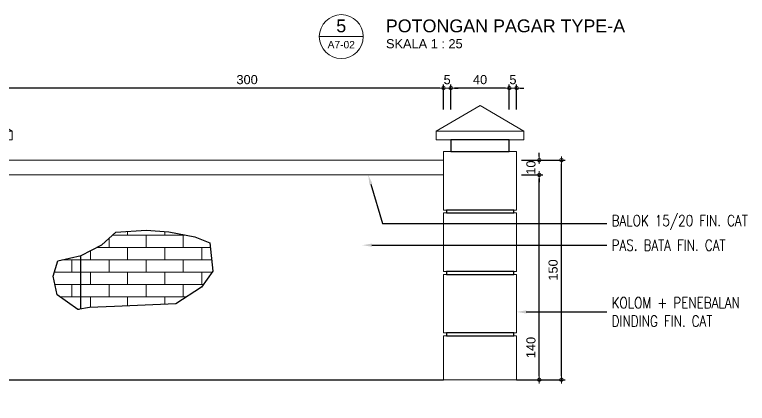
# Model space of a CAD drawing. Header units: millimetres. Extents: x -11 to 1625, y -267 to 180.
# Drawn here: x 878.64 to 898.68, y 86.55 to 97.17 of the extents above; entities that cross this region are included whole.
import ezdxf
from ezdxf import colors
from ezdxf.entities.mleader import LeaderData, LeaderLine
from ezdxf.enums import TextEntityAlignment as Align
from ezdxf.math import Vec2, Vec3

# ---------------------------------------------------------------- set-up
doc = ezdxf.new("R2010")
doc.units = ezdxf.units.MM
for name, color, linetype, lineweight in [('ARS DIN', 31, 'Continuous', 5), ('dinding', 5, 'Continuous', 15), ('not', 7, 'Continuous', 20), ('TEXT KETERANGAN', 7, 'Continuous', 9), ('u', 6, 'Continuous', 20)]:
    doc.layers.add(name, color=color, linetype=linetype, lineweight=lineweight)
doc.styles.add('ATTR', font='romans.shx', dxfattribs={"width": 0.8, "height": 1.735066})
doc.styles.get("Standard").update_dxf_attribs({"font": 'ARIALUNI.TTF'})
doc.dimstyles.new('SK-25', dxfattribs={"dimtxt": 0.25, "dimasz": 0.1, "dimexe": 0.1, "dimexo": 0, "dimgap": 0.1, "dimtad": 1, "dimdec": 0, "dimlfac": 25, "dimzin": 12, "dimdsep": 46, "dimtxsty": 'Standard', "dimblk": 'BULAT', "dimcen": 0.1, "dimclrd": 256, "dimadec": 0, "dimazin": 3, "dimtfac": 1, "dimtdec": 0, "dimtofl": 0, "dimtmove": 0, "dimatfit": 3, "dimldrblk": 'BULAT', "dimfxl": 0, "dimtolj": 1, "dimtzin": 0, "dimarcsym": 0})

# ---------------------------------------------------------------- blocks, each defined once
blk = doc.blocks.new('Ndtpd')
blk.add_line((0.747, 0), (-0.747, 0))
blk.add_circle((0, 0), 0.747)
at = {"flags": 4}
for tag, height, p in [('NO', 0.5, (0, 0.148)), ('NOLBR', 0.3, (0, -0.398))]:
    blk.add_attdef(tag, text='', height=height, dxfattribs=at).set_placement(p, align=Align.CENTER)
for tag, p, height in [('NDTPD', (1.516, 0.148), 0.5), ('SKALA', (1.523, -0.398), 0.3)]:
    blk.add_attdef(tag, p, '', height=height, dxfattribs=at)
blk = doc.blocks.new('TAMPAK PAGAR B1')
blk.add_lwpolyline([(-6, 0), (6, 0)])
at = {"layer": 'dinding'}
blk.add_line((-6, 6), (6, 6), dxfattribs=at)
for points in [[(-5.8, 6.8), (-7, 7.493), (-8.2, 6.8)], [(5.8, 6.8), (7, 7.493), (8.2, 6.8)], [(-6.002, 6.798), (-6, 6.8)], [(6.002, 6.798), (6, 6.8)], [(-6, 6), (6, 6), (6, 5.6), (-6, 5.6), (-6, 6)]]:
    blk.add_lwpolyline(points, dxfattribs=at)
for points in [[(-8.2, 6.8), (-5.8, 6.8), (-5.8, 6.56), (-8.2, 6.56)], [(8.2, 6.8), (5.8, 6.8), (5.8, 6.56), (8.2, 6.56)], [(-8, 6.24), (-6, 6.24), (-6, 4.64), (-8, 4.64)], [(6, 6.24), (8, 6.24), (8, 4.64), (6, 4.64)], [(-8, 4.56), (-6, 4.56), (-6, 2.96), (-8, 2.96)], [(6, 4.56), (8, 4.56), (8, 2.96), (6, 2.96)], [(-8, 2.88), (-6, 2.88), (-6, 1.28), (-8, 1.28)], [(6, 2.88), (8, 2.88), (8, 1.28), (6, 1.28)], [(-6, 1.2), (-8, 1.2), (-8, 0), (-6, 0)], [(8, 1.2), (6, 1.2), (6, 0), (8, 0)]]:
    blk.add_lwpolyline(points, close=True, dxfattribs=at)
at = {"layer": 'dinding', "lineweight": -3}
for points in [[(-6.2, 6.56), (-7.8, 6.56), (-7.8, 6.24), (-6.2, 6.24)], [(7.8, 6.56), (6.2, 6.56), (6.2, 6.24), (7.8, 6.24)], [(-6.08, 4.64), (-7.92, 4.64), (-7.92, 4.56), (-6.08, 4.56)], [(7.92, 4.64), (6.08, 4.64), (6.08, 4.56), (7.92, 4.56)], [(-6.08, 2.96), (-7.92, 2.96), (-7.92, 2.88), (-6.08, 2.88)], [(7.92, 2.96), (6.08, 2.96), (6.08, 2.88), (7.92, 2.88)], [(-6.08, 1.28), (-7.92, 1.28), (-7.92, 1.2), (-6.08, 1.2)], [(7.92, 1.28), (6.08, 1.28), (6.08, 1.2), (7.92, 1.2)]]:
    blk.add_lwpolyline(points, close=True, dxfattribs=at)
blk = doc.blocks.new('BULAT')
for p, q in [((-1, 0), (1, 0)), ((0, -1), (0, 1))]:
    blk.add_line(p, q)
blk.add_circle((0, 0), 0.5)
blk = doc.blocks.new('*D820')
at = {"layer": 'Defpoints', "color": 0}
for p in [(892.505, 93.192), (892.505, 92.792), (892.99, 92.792)]:
    blk.add_point(p, dxfattribs=at)
at = {"layer": 'u', "lineweight": -2}
for p, q in [((892.99, 93.292), (892.99, 93.392)), ((892.99, 92.692), (892.99, 92.592))]:
    blk.add_line(p, q, dxfattribs=at)
at = {"layer": 'u', "color": 0, "lineweight": -2}
for p, q in [((892.505, 93.192), (893.09, 93.192)), ((892.505, 92.792), (893.09, 92.792))]:
    blk.add_line(p, q, dxfattribs=at)
at = {"layer": 'u', "lineweight": -2, "xscale": 0.1, "yscale": 0.1, "zscale": 0.1}
for p, rotation in [((892.99, 93.192), 270), ((892.99, 92.792), 90)]:
    blk.add_blockref('BULAT', p, dxfattribs=dict(at, rotation=rotation))
at = {"layer": 'u', "color": 0, "insert": (892.762, 92.992), "char_height": 0.25, "attachment_point": 5, "rotation": 90}
blk.add_mtext('\\A1;10', dxfattribs=at)
blk = doc.blocks.new('*D818')
at = {"layer": 'Defpoints', "color": 0}
for p in [(892.505, 92.792), (892.99, 92.792), (892.505, 87.192)]:
    blk.add_point(p, dxfattribs=at)
at = {"layer": 'u', "color": 0, "lineweight": -2}
for p, q in [((892.505, 92.792), (893.09, 92.792)), ((892.505, 87.192), (893.09, 87.192))]:
    blk.add_line(p, q, dxfattribs=at)
at = {"layer": 'u', "lineweight": -2}
blk.add_line((892.99, 87.292), (892.99, 92.692), dxfattribs=at)
at = {"layer": 'u', "lineweight": -2, "xscale": 0.1, "yscale": 0.1, "zscale": 0.1}
for p, rotation in [((892.99, 92.792), 90), ((892.99, 87.192), 270)]:
    blk.add_blockref('BULAT', p, dxfattribs=dict(at, rotation=rotation))
at = {"layer": 'u', "color": 0, "insert": (892.762, 88.072), "char_height": 0.25, "attachment_point": 5, "rotation": 90}
blk.add_mtext('\\A1;140', dxfattribs=at)
blk = doc.blocks.new('*D819')
at = {"layer": 'Defpoints', "color": 0}
for p in [(892.505, 93.192), (893.596, 93.192), (892.369, 87.192)]:
    blk.add_point(p, dxfattribs=at)
at = {"layer": 'u', "color": 0, "lineweight": -2}
for p, q in [((892.505, 93.192), (893.696, 93.192)), ((892.369, 87.192), (893.696, 87.192))]:
    blk.add_line(p, q, dxfattribs=at)
at = {"layer": 'u', "lineweight": -2}
blk.add_line((893.596, 87.292), (893.596, 93.092), dxfattribs=at)
at = {"layer": 'u', "lineweight": -2, "xscale": 0.1, "yscale": 0.1, "zscale": 0.1}
for p, rotation in [((893.596, 93.192), 90), ((893.596, 87.192), 270)]:
    blk.add_blockref('BULAT', p, dxfattribs=dict(at, rotation=rotation))
at = {"layer": 'u', "color": 0, "insert": (893.368, 90.192), "char_height": 0.25, "attachment_point": 5, "rotation": 90}
blk.add_mtext('\\A1;150', dxfattribs=at)
blk = doc.blocks.new('*D844')
at = {"layer": 'Defpoints', "color": 0}
for p in [(890.369, 95.168), (890.369, 94.583), (890.569, 94.583)]:
    blk.add_point(p, dxfattribs=at)
at = {"layer": 'u', "color": 0, "lineweight": -2}
for p, q in [((890.369, 94.583), (890.369, 95.268)), ((890.569, 94.583), (890.569, 95.268))]:
    blk.add_line(p, q, dxfattribs=at)
at = {"layer": 'u', "lineweight": -2}
for p, q in [((890.269, 95.168), (890.169, 95.168)), ((890.669, 95.168), (890.769, 95.168))]:
    blk.add_line(p, q, dxfattribs=at)
at = {"layer": 'u', "lineweight": -2, "xscale": 0.1, "yscale": 0.1, "zscale": 0.1}
blk.add_blockref('BULAT', (890.369, 95.168), dxfattribs=at)
at = {"layer": 'u', "lineweight": -2, "xscale": 0.1, "yscale": 0.1, "zscale": 0.1, "rotation": 180}
blk.add_blockref('BULAT', (890.569, 95.168), dxfattribs=at)
at = {"layer": 'u', "color": 0, "insert": (890.469, 95.395), "char_height": 0.25, "attachment_point": 5}
blk.add_mtext('\\A1;5', dxfattribs=at)
blk = doc.blocks.new('*D845')
at = {"layer": 'Defpoints', "color": 0}
for p in [(892.369, 95.168), (892.169, 94.583), (892.369, 94.583)]:
    blk.add_point(p, dxfattribs=at)
at = {"layer": 'u', "color": 0, "lineweight": -2}
for p, q in [((892.169, 94.583), (892.169, 95.268)), ((892.369, 94.583), (892.369, 95.268))]:
    blk.add_line(p, q, dxfattribs=at)
at = {"layer": 'u', "lineweight": -2}
for p, q in [((892.069, 95.168), (891.969, 95.168)), ((892.469, 95.168), (892.569, 95.168))]:
    blk.add_line(p, q, dxfattribs=at)
at = {"layer": 'u', "lineweight": -2, "xscale": 0.1, "yscale": 0.1, "zscale": 0.1}
blk.add_blockref('BULAT', (892.169, 95.168), dxfattribs=at)
at = {"layer": 'u', "lineweight": -2, "xscale": 0.1, "yscale": 0.1, "zscale": 0.1, "rotation": 180}
blk.add_blockref('BULAT', (892.369, 95.168), dxfattribs=at)
at = {"layer": 'u', "color": 0, "insert": (892.269, 95.395), "char_height": 0.25, "attachment_point": 5}
blk.add_mtext('\\A1;5', dxfattribs=at)
blk = doc.blocks.new('*D846')
at = {"layer": 'Defpoints', "color": 0}
for p in [(890.569, 95.168), (890.569, 94.583), (892.169, 94.583)]:
    blk.add_point(p, dxfattribs=at)
at = {"layer": 'u', "color": 0, "lineweight": -2}
for p, q in [((890.569, 94.583), (890.569, 95.268)), ((892.169, 94.583), (892.169, 95.268))]:
    blk.add_line(p, q, dxfattribs=at)
at = {"layer": 'u', "lineweight": -2}
blk.add_line((892.069, 95.168), (890.669, 95.168), dxfattribs=at)
at = {"layer": 'u', "lineweight": -2, "xscale": 0.1, "yscale": 0.1, "zscale": 0.1, "rotation": 180}
blk.add_blockref('BULAT', (890.569, 95.168), dxfattribs=at)
at = {"layer": 'u', "lineweight": -2, "xscale": 0.1, "yscale": 0.1, "zscale": 0.1}
blk.add_blockref('BULAT', (892.169, 95.168), dxfattribs=at)
at = {"layer": 'u', "color": 0, "insert": (891.369, 95.396), "char_height": 0.25, "attachment_point": 5}
blk.add_mtext('\\A1;40', dxfattribs=at)
blk = doc.blocks.new('*D847')
at = {"layer": 'Defpoints', "color": 0}
for p in [(878.369, 95.168), (878.369, 94.583), (890.369, 94.583)]:
    blk.add_point(p, dxfattribs=at)
at = {"layer": 'u', "color": 0, "lineweight": -2}
for p, q in [((878.369, 94.583), (878.369, 95.268)), ((890.369, 94.583), (890.369, 95.268))]:
    blk.add_line(p, q, dxfattribs=at)
at = {"layer": 'u', "lineweight": -2}
blk.add_line((890.269, 95.168), (878.469, 95.168), dxfattribs=at)
at = {"layer": 'u', "lineweight": -2, "xscale": 0.1, "yscale": 0.1, "zscale": 0.1, "rotation": 180}
blk.add_blockref('BULAT', (878.369, 95.168), dxfattribs=at)
at = {"layer": 'u', "lineweight": -2, "xscale": 0.1, "yscale": 0.1, "zscale": 0.1}
blk.add_blockref('BULAT', (890.369, 95.168), dxfattribs=at)
at = {"layer": 'u', "color": 0, "insert": (884.997, 95.396), "char_height": 0.25, "attachment_point": 5}
blk.add_mtext('\\A1;300', dxfattribs=at)

msp = doc.modelspace()

# ---------------------------------------------------------------- hatches: boundary and pattern name
at = {"linetype": 'Continuous', "lineweight": 25}
h = msp.add_hatch(dxfattribs=at)
h.set_pattern_fill('AR-BRSTD', color=4, scale=0.1, style=0)
h.set_pattern_definition([(0, (880.439, 89.1144), (2e-15, 6.774), []), (90, (880.439, 89.114), (-10.16, 6.774), [6.774, -6.774])])
h.paths.add_polyline_path([(879.8166934, 90.4431698), (880.4541612, 90.588652), (881.0213182, 90.882142), (881.4039816, 91.2234103), (882.2376365, 91.2780129), (882.8526285, 91.2370605), (883.5632842, 91.1005541), (883.9801128, 90.9367454), (884.0621108, 90.1586547), (883.747782, 89.7218323), (883.050792, 89.2645329), (881.3698143, 89.1962792), (880.6864898, 89.1621528), (880.3653271, 89.1143753), (879.7981681, 89.5170713), (879.6956705, 90.0221474)])
at = {"layer": 'ARS DIN'}
h = msp.add_hatch(dxfattribs=at)
h.set_pattern_fill('AR-BRSTD', color=256, scale=0.005, style=0)
h.set_pattern_definition([(0, (879.69567, 89.11438), (0, 0.33871), []), (90, (879.69567, 89.1144), (-0.508, 0.33871), [0.33871, -0.33871])])
h.paths.add_polyline_path([(879.8166934, 90.4431698), (880.4541612, 90.588652), (881.0213182, 90.882142), (881.4039816, 91.2234103), (882.2376365, 91.2780129), (882.8526285, 91.2370605), (883.5632842, 91.1005541), (883.9801128, 90.9367454), (884.0621108, 90.1586547), (883.747782, 89.7218323), (883.050792, 89.2645329), (881.3698143, 89.1962792), (880.6864898, 89.1621528), (880.3653271, 89.1143753), (879.7981681, 89.5170713), (879.6956705, 90.0221474)])

# ---------------------------------------------------------------- linework, layer by layer
at = {"color": 4, "linetype": 'Continuous', "lineweight": 25}
msp.add_lwpolyline([(879.8166934, 90.4431698), (880.4541612, 90.588652), (881.0213182, 90.882142), (881.4039816, 91.2234103), (882.2376365, 91.2780129), (882.8526285, 91.2370605), (883.5632842, 91.1005541), (883.9801128, 90.9367454), (884.0621108, 90.1586547), (883.747782, 89.7218323), (883.050792, 89.2645329), (881.3698143, 89.1962792), (880.6864898, 89.1621528), (880.3653271, 89.1143753), (879.7981681, 89.5170713), (879.6956705, 90.0221474), (879.8166934, 90.4431698)], dxfattribs=at)

# ---------------------------------------------------------------- block references
msp.add_blockref('TAMPAK PAGAR B1', (884.368982, 87.1922722))
at = {"layer": 'not'}
ref = msp.add_blockref('Ndtpd', (887.5727941, 96.5737391), dxfattribs=dict(at, xscale=0.803212851405533, yscale=0.8032128514056467, zscale=0.8032128514056226))
ref.add_attrib('NO', '5', dxfattribs={"layer": '0', "height": 0.35, "flags": 4}).set_placement((887.5724669, 96.692265), align=Align.CENTER)
ref.add_attrib('NDTPD', 'POTONGAN PAGAR TYPE-A', (888.7904788, 96.692265), dxfattribs={"layer": '0', "height": 0.35, "flags": 4})
ref.add_attrib('NOLBR', 'A7-02', dxfattribs={"layer": '0', "height": 0.2, "flags": 4}).set_placement((887.5724669, 96.2537692), align=Align.CENTER)
ref.add_attrib('SKALA', 'SKALA 1 : 25', (888.7962788, 96.2537692), dxfattribs={"layer": '0', "height": 0.25, "flags": 4})

# ---------------------------------------------------------------- dimensions: what is measured, and where the dimension line sits
at = {"layer": 'u'}
for base, p1, p2, angle, picture, middle in [((878.368982, 95.1682619), (890.368982, 94.5833746), (878.368982, 94.5833746), 180, '*D847', (884.9971265, 95.1682619)), ((892.9901563, 92.7922722), (892.5045294, 93.1922722), (892.5045294, 92.7922722), 90, '*D820', (892.9901563, 92.9922722)), ((892.9901563, 92.7922722), (892.5045294, 87.1922722), (892.5045294, 92.7922722), 270, '*D818', (892.9901563, 88.0722722))]:
    dim = msp.add_linear_dim(base=base, p1=p1, p2=p2, angle=angle, dimstyle='SK-25', dxfattribs=at)
    dim.commit()
    dim.dimension.update_dxf_attribs({"geometry": picture, "text_midpoint": middle, "dimtype": 160})
for base, p1, p2, picture, middle in [((890.368982, 95.1682619), (890.568982, 94.5833746), (890.368982, 94.5833746), '*D844', (890.468982, 95.1682619)), ((892.368982, 95.1682619), (892.168982, 94.5833746), (892.368982, 94.5833746), '*D845', (892.268982, 95.1682619))]:
    dim = msp.add_linear_dim(base=base, p1=p1, p2=p2, dimstyle='SK-25', dxfattribs=at)
    dim.commit()
    dim.dimension.update_dxf_attribs({"geometry": picture, "text_midpoint": middle, "dimtype": 160})
dim = msp.add_linear_dim(base=(890.568982, 95.1682619), p1=(892.168982, 94.5833746), p2=(890.568982, 94.5833746), dimstyle='SK-25', dxfattribs=at)
dim.commit()
dim.dimension.update_dxf_attribs({"geometry": '*D846', "text_midpoint": (891.368982, 95.3959904)})
dim = msp.add_linear_dim(base=(893.5957876, 93.1922722), p1=(892.368982, 87.1922722), p2=(892.5045294, 93.1922722), angle=90, dimstyle='SK-25', dxfattribs=at)
dim.commit()
dim.dimension.update_dxf_attribs({"geometry": '*D819', "text_midpoint": (893.3680591, 90.1922722)})

# ---------------------------------------------------------------- leaders
at = {"layer": 'TEXT KETERANGAN'}
ml = msp.add_multileader_mtext('Standard', dxfattribs=at)
ml.set_content('{\\C90;BALOK 15/20 FIN. CAT}', color=256, style='ATTR')
ml.set_leader_properties()
ml.build(insert=Vec2(0, 0))
ml.multileader.update_dxf_attribs({"text_left_attachment_type": 2, "text_right_attachment_type": 2, "dogleg_length": 2.367, "arrow_head_size": 0.2637542})
ctx = ml.context
ctx.base_point, ctx.char_height, ctx.arrow_head_size, ctx.landing_gap_size, ctx.plane_origin = Vec3(894.8350244, 91.4637679), 0.3, 0.2637542, 0.1318771, Vec3(895.8000125, 92.3679023)
ctx.left_attachment, ctx.right_attachment = 2, 2
notes = []
notes.append((ctx, [(0, (1, 1, 0), (888.7007334, 91.4637679), (1, 0), 6.134291, [(0, [(888.3101122, 92.7922722)], 0, [])])]))
ctx.mtext.insert, ctx.mtext.flow_direction = Vec3(894.9669015, 91.6923393), 5
ml = msp.add_multileader_mtext('Standard', dxfattribs=at)
ml.set_content('{\\C90;PAS. BATA FIN. CAT}', color=256, style='ATTR')
ml.set_leader_properties()
ml.build(insert=Vec2(0, 0))
ml.multileader.update_dxf_attribs({"text_left_attachment_type": 2, "text_right_attachment_type": 2, "dogleg_length": 2.367, "arrow_head_size": 0.2637542})
ctx = ml.context
ctx.base_point, ctx.char_height, ctx.arrow_head_size, ctx.landing_gap_size, ctx.plane_origin = Vec3(894.8350244, 90.8701866), 0.3, 0.2637542, 0.1318771, Vec3(895.8000125, 91.774321)
ctx.left_attachment, ctx.right_attachment = 2, 2
notes.append((ctx, [(0, (1, 1, 0), (892.2467427, 90.8701866), (1, 0), 2.5882816, [(0, [(888.1473519, 90.8701866)], 0, [])])]))
ctx.mtext.insert, ctx.mtext.flow_direction = Vec3(894.9669015, 91.0201866), 5
ml = msp.add_multileader_mtext('Standard', dxfattribs=at)
ml.set_content('{\\C90;KOLOM + PENEBALAN \\PDINDING FIN. CAT}', color=256, style='ATTR')
ml.set_leader_properties()
ml.build(insert=Vec2(0, 0))
ml.multileader.update_dxf_attribs({"text_left_attachment_type": 2, "text_right_attachment_type": 2, "dogleg_length": 2.367, "arrow_head_size": 0.2637542})
ctx = ml.context
ctx.base_point, ctx.char_height, ctx.arrow_head_size, ctx.landing_gap_size, ctx.plane_origin = Vec3(894.8350244, 89.044263), 0.3, 0.2637542, 0.1318771, Vec3(897.5768346, 93.1048798)
ctx.left_attachment, ctx.right_attachment = 2, 2
notes.append((ctx, [(0, (1, 1, 0), (893.4850339, 89.044263), (1, 0), 1.3499905, [(0, [(892.368982, 89.044263)], 0, [])])]))
ctx.mtext.insert, ctx.mtext.flow_direction = Vec3(894.9669015, 89.444263), 5
for ctx, leaders in notes:
    for number, flags, end, landing, length, lines in leaders:
        leader = LeaderData()
        leader.index, (leader.has_last_leader_line, leader.has_dogleg_vector, leader.attachment_direction) = number, flags
        leader.last_leader_point, leader.dogleg_vector, leader.dogleg_length = Vec3(end), Vec3(landing), length
        for number, points, colour, breaks in lines:
            line = LeaderLine()
            line.index, line.vertices, line.color, line.breaks = number, Vec3.list(points), colors.encode_raw_color(colour), breaks
            leader.lines.append(line)
        ctx.leaders.append(leader)

doc.saveas('drawing.dxf')
